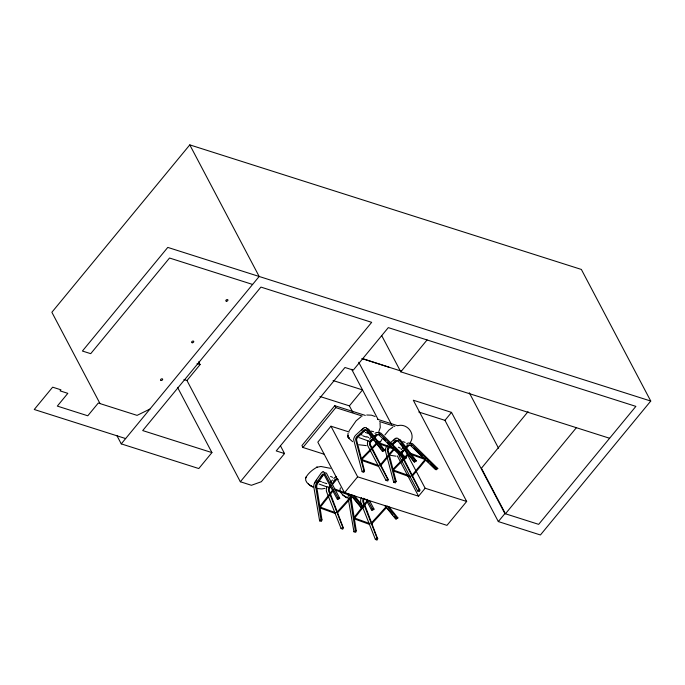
<?xml version="1.0" encoding="UTF-8"?>
<svg xmlns="http://www.w3.org/2000/svg" width="685" height="685" viewBox="0 0 685 685"><rect width="100%" height="100%" fill="white"/><g stroke="black" fill="none" stroke-linecap="round" stroke-linejoin="round"><path stroke-width="1.03" d="M385.235 450.233L393.729 482.223L395.339 482.925L396.135 481.384L388.198 450.644A2.612 1.43 -60.5 0 1 388.652 448.761A2.475 1.379 -60.3 0 1 389.251 447.887L390.929 446.312M348.074 433.228L347.877 436.002L348.845 438.152L347.869 435.377M396.658 440.849L395.057 442.185M305.681 477.907C304.731 482.274 309.457 485.117 312.754 486.847L310.134 485.382L310.836 485.836M340.385 487.857L339.828 490.751M306.075 476.94L305.664 477.967C308.036 473.215 312.625 469.636 317.181 467.067L316.624 467.316L320.905 466.476L330.478 468.326M362.074 435.061L359.967 434.17M373.65 431.73L371.253 431.088M387.967 449.18L388.224 448.615A4.41 2.517 -60.9 0 1 388.541 448.067M378.796 431.747L380.252 427.543L380.004 422.739M410.392 442.304C415.752 434.136 407.609 423.467 398.345 425.548M390.664 446.252L389.328 447.433M349.102 430.848L356.149 420.77L361.141 416.677M380.706 441.397L381.93 439.333M324.253 474.457A2.612 1.31 -67.7 0 0 323.842 474.602A2.475 1.259 -68.2 0 0 323.209 475.159L317.669 483.139A3.716 1.892 -68.6 0 0 316.71 486.692L321.967 519.855L321.411 521.388L319.63 520.874L313.79 486.872M351.259 495.623A3.716 1.892 -68.6 0 0 351.02 497.61L356.277 530.764L355.72 532.305L353.94 531.791L348.1 497.789A5.788 2.826 -67.9 0 1 348.708 494.133M403.867 459.001L404.415 457.469L406.196 457.974L405.383 458.65A0.959 0.625 -27.8 0 0 404.826 459.01L403.867 459.001L378.908 434.889A3.716 2.68 -81.9 0 0 376.193 435.078L374.481 436.884M435.472 469.55L436.02 468.018L437.801 468.531L436.987 469.199A0.959 0.625 -27.8 0 0 436.422 469.559L435.472 469.55L410.512 445.447A3.716 2.68 -81.9 0 0 407.798 445.635M332.585 477.334L330.564 476.4M320.82 477.83L321.959 476.195M330.256 487.181L329.999 487.532A3.708 2.92 -73.1 0 0 329.425 491.188L343.331 527.921A0.959 0.625 -27.8 0 0 343.142 528.418L342.68 529.214L341.079 528.503L326.539 491.667A5.72 4.41 -71.3 0 1 327.199 486.607M384.867 434.984L388.883 430.111L392.745 427.234M324.981 472.924A4.624 2.38 -67.8 0 1 326.548 473.361L339.709 498.235L338.09 499.476L337.482 499.031A0.993 0.642 -27.8 0 0 337.594 498.534L337.936 497.721L323.919 472.076A4.675 2.26 -66.1 0 0 323.003 471.845M378.591 434.615A3.708 2.706 -82.8 0 0 377.067 435.206L370.85 441.919A2.475 1.815 -82.9 0 0 370.414 442.853A2.62 1.944 -83 0 0 370.517 444.942L388.249 479.637A0.993 0.642 -27.8 0 0 388.138 480.134L387.796 480.947L386.023 480.433L367.751 445.729A4.624 3.356 -81 0 1 367.528 442.664L367.648 442.048A4.41 3.151 -80.9 0 1 368.11 440.9M369.54 500.649L374.019 509.152L372.4 510.394L371.792 509.94A0.993 0.642 -27.8 0 0 371.904 509.443L372.246 508.63L367.22 499.348M403.251 457.708L419.845 490.195A0.993 0.642 -27.8 0 0 419.742 490.691L419.391 491.505L417.627 490.982L399.355 456.278A4.624 3.356 -81 0 1 399.047 453.838M319.63 520.874L320.443 520.206A0.959 0.625 -27.8 0 0 321.008 519.846L315.648 486.222A3.708 1.841 -68 0 1 316.607 482.66L322.181 474.714A2.475 1.224 -67.6 0 1 322.815 474.166A2.62 1.284 -66.9 0 1 323.877 474.285L337.32 499.254M353.94 531.791L354.753 531.123A0.959 0.625 -27.8 0 0 355.318 530.764L349.958 497.13A3.708 1.841 -68 0 1 350.352 494.758M319.124 480.887L321.496 481.803M324.493 482.891L326.788 483.653M319.929 506.361L332.91 489.732M320.649 506.78L332.936 491.034M354.239 517.278L366.569 501.48M354.958 517.689L367.246 501.951M367.228 430.796L367.049 430.6A3.716 2.072 -59.6 0 0 364.651 430.891L357.647 437.33A2.475 1.379 -60.3 0 0 357.048 438.203A2.612 1.43 -60.5 0 0 356.602 440.087L364.54 470.835L363.735 472.376L362.134 471.674L353.631 439.676A4.675 2.432 -60.2 0 1 353.991 437.998L354.479 436.867A4.393 2.372 -59.8 0 1 355.558 435.317L362.879 428.545A5.54 3.04 -59.9 0 1 364.249 427.765M361.192 507.833L361.997 506.292L363.598 506.994L362.707 507.611A0.993 0.642 -27.8 0 0 362.108 507.928L361.192 507.833L350.369 494.579M395.502 518.75L396.307 517.209L397.908 517.911L397.017 518.528A0.993 0.642 -27.8 0 0 396.418 518.845L395.502 518.75L384.679 505.496M386.023 480.433L387.642 479.192L388.412 479.414M417.627 490.982L419.246 489.741L420.016 489.972M332.199 484.817L336.326 479.834A2.475 1.944 -73.6 0 1 337.14 479.346A2.62 2.064 -74.9 0 1 337.996 479.286M418.8 412.027L444.95 420.342L498.329 521.576L540.422 534.968L650.75 401.05L581.36 269.445L189.788 144.877L51.872 312.274L99.95 403.456M177.518 387.325L211.93 452.605L198.796 468.549L121.262 443.88L259.17 276.475L189.788 144.877M280.567 446.038L284.54 453.564L261.327 481.735L251.412 485.288L240.341 481.76L186.962 380.526L200.097 364.583L198.641 361.826M240.341 481.76L371.681 322.335L260.916 287.092L142.703 430.574L211.93 452.605M365.31 415.418L334.768 405.7L301.931 445.558L302.95 447.476L324.33 454.283M302.95 447.476L335.787 407.618L334.768 405.7M349.239 432.021L330.958 426.207L317.823 442.15L344.512 492.763L446.971 525.361L466.673 501.454L413.303 400.22L451.518 412.379L504.896 513.604L538.675 524.359L635.877 406.376L388.301 327.618L353.272 370.131L344.966 367.485L276.226 450.927L284.54 453.564M352.878 412.464L349.393 405.854L362.528 389.911L333.081 380.543M609.607 438.263L400.802 371.835L427.072 339.948M330.538 482.368L332.482 480.005M330.761 485.391L329.202 487.309A3.716 2.903 -72.2 0 0 328.586 490.965L342.825 527.399L343.519 527.707M332.054 483.815L335.547 479.62A2.475 1.918 -72.7 0 1 336.352 479.132A2.612 2.029 -74 0 1 337.962 479.449M344.512 492.763L357.647 476.828L330.958 426.207M444.95 420.342L451.518 412.379M357.647 476.828L418.569 496.205L425.137 488.234L404.818 449.694M528.041 411.651L481.427 468.232L505.444 513.784L576.376 427.697M498.329 521.576L504.896 513.604M379.935 465.286L393.199 449.351M380.603 465.766L393.918 449.771M411.539 475.835L424.803 459.9M412.199 476.323L425.513 460.32M336.823 512.346L351.448 496.274M337.362 512.979L352.022 496.865M371.133 523.263L385.758 507.183M371.672 523.888L386.323 507.782M382.307 451.15L382.504 450.935A0.959 0.625 -27.8 0 0 382.684 450.439L383.146 449.643L384.756 450.353L383.009 451.458L382.307 451.15L366.047 430.06A3.708 2.029 -59.4 0 0 363.684 430.343L356.697 436.799A2.475 1.344 -59.8 0 0 356.089 437.672A2.62 1.396 -60 0 0 355.626 439.547L363.838 470.526L364.54 470.835M413.911 461.699L414.108 461.485A0.959 0.625 -27.8 0 0 414.288 460.988L414.75 460.192L416.352 460.911L414.613 462.015L413.911 461.699L397.651 440.609A3.708 2.029 -59.4 0 0 395.288 440.9M364.309 498.44A3.708 2.92 -73.1 0 0 363.735 502.105L377.632 538.83A0.959 0.625 -27.8 0 0 377.452 539.326L376.99 540.122L375.389 539.412L362.596 507.088M369.515 439.153L371.664 436.833M373.06 438.434L369.986 441.791A2.475 1.798 -82 0 0 369.549 442.724A2.612 1.909 -82.1 0 0 369.635 444.805M401.119 449.711L403.268 447.382M404.655 448.983L401.59 452.34A2.475 1.798 -82 0 0 401.153 453.282A2.612 1.909 -82.1 0 0 401.085 453.624M406.085 447.433L407.789 445.618M333.783 478.421L334.203 477.967A4.41 3.374 -72 0 1 335.624 477.094L336.121 476.974A4.624 3.562 -74.3 0 1 336.618 476.931M362.134 471.674L363.024 471.057A0.993 0.642 -27.8 0 0 363.624 470.741L363.838 470.526M393.729 482.223L394.628 481.606A0.993 0.642 -27.8 0 0 395.228 481.29L387.222 450.105A2.62 1.396 -60 0 1 387.693 448.23A2.475 1.344 -59.8 0 1 388.301 447.356L389.979 445.781M361.5 458.625L376.485 443.144M362.065 459.233L377.015 443.786M393.104 469.182L408.089 453.701M393.661 469.782L408.62 454.335M341.079 528.503L342.825 527.399M375.389 539.412L377.127 538.307L377.829 538.624M368.795 437.647L366.86 436.67M402.849 441.637L405.143 442.399M400.4 448.196L398.405 447.202M389.02 444.103L387.162 445.866A4.393 2.372 -59.8 0 0 386.092 447.416L385.587 448.547A4.675 2.432 -60.2 0 0 385.244 450.225M390.45 442.784L394.483 439.094A5.54 3.04 -59.9 0 1 395.853 438.314M391.409 444.462L395.288 440.917M392.582 443.983L394.74 442.005M392.368 444.993L396.255 441.448A3.716 2.072 -59.6 0 1 398.644 441.166L398.824 441.346M149.938 409.065L137.077 415.375L98.289 403.037L87.783 415.786L57.317 406.094L67.824 393.344L60.074 390.878L60.948 389.816L52.642 387.171L34.25 409.493L125.638 438.563M323.003 471.854L322.284 472.111A4.393 2.158 -67.3 0 0 321.162 473.095L315.305 481.461A5.54 2.757 -67.9 0 0 314.449 483.233M325.015 488.379L321.736 488.936L317.874 488.585M366.74 414.999L371.475 415.187L375.097 416.497M366.321 445.627L358.829 444.753M396.024 456.193L390.433 455.302M321.188 519.632L321.967 519.855M355.498 530.541L356.277 530.764M337.936 497.721L339.709 498.235M372.246 508.63L374.019 509.152M650.75 401.05L167.782 247.405L82.414 351.037L90.72 353.674L169.529 258.022L252.602 284.446M362.665 358.623L388.986 367.203M361.791 358.555L401.367 371.142M319.946 396.487L349.393 405.854M377.529 419.306L397.891 425.779M335.787 407.618L362.254 416.043M379.567 421.549L394.834 426.404M197.057 363.615L200.097 364.583M183.923 379.558L186.962 380.526M372.589 439.453L374.618 440.095M376.647 440.746L380.714 442.039M425.137 488.234L466.673 501.454M366.347 437.081L362.87 435.831M393.635 470.15L410.546 476.186M362.031 459.601L378.942 465.637M393.31 470.938L410.281 476.991M361.706 460.38L378.677 466.442M334.837 489.056L351.807 495.118M335.564 490.22L351.491 495.897M365.319 432.432L367.828 433.34M359.008 437.595L368.556 441.046M319.082 484.055L327.096 486.958M410.015 453.136L425.162 458.625M378.411 442.587L393.558 448.076M411.762 454.669L424.837 459.412M380.158 444.12L393.233 448.855M354.924 518.185L370.003 523.657M354.599 518.965L369.737 524.462M320.614 507.268L335.701 512.74M320.289 508.056L335.436 513.544M322.541 482.257L323.543 482.634M395.442 481.084L396.135 481.384M345.146 496.753L344.435 496.3L347.064 497.755L342.697 494.887L340.051 491.624M312.754 486.847L311.401 486.204M347.064 497.755L345.711 497.113M363.427 428.536L361.843 430.274M321.77 476.64L323.02 474.517M317.249 483.387L318.499 481.264M352.647 441.688L349.264 438.734L347.877 435.96L348.896 438.229L348.014 436.688M316.855 480.219L315.383 482.171M342.697 494.887L343.887 495.88M308.387 483.97L309.577 484.963M411.694 445.815L411.411 445.584A3.708 2.706 -82.8 0 0 408.671 445.764L402.446 452.468A2.475 1.815 -82.9 0 0 402.018 453.401A2.62 1.944 -83 0 0 401.898 454.463M401.179 451.783L402.609 450.978L402.712 450.259M333.732 480.904L335.119 479.714L335.093 478.883M328.38 487.352L329.768 486.153L329.742 485.331M436.02 468.018L410.683 443.589A5.72 4.059 -80.6 0 0 406.556 443.914M404.415 457.469L379.079 433.031A5.72 4.059 -80.6 0 0 374.96 433.357M413.92 447.999L422.106 455.987M426.575 460.337L428.801 462.521M430.291 463.968L436.242 469.782M383.069 438.169L385.295 440.352M387.53 442.527L389.765 444.702M394.226 449.06L404.647 459.224M437.801 468.531L412.73 443.906A5.788 4.238 -83.5 0 0 409.878 443.409A5.54 4.05 -82.7 0 0 409.399 443.572M406.196 457.974L381.134 433.357A5.788 4.238 -83.5 0 0 378.283 432.851M366.492 428.065L383.146 449.643M406.205 446.072L406.847 446.2L407.84 444.659M374.601 435.523L375.243 435.643L376.236 434.11M369.48 441.123L370.123 441.243L371.116 439.701M395.108 439.179L393.43 440.806M387.042 505.907L396.307 517.209M352.732 494.998L361.997 506.292M387.453 508.253L392.839 514.897M394.183 516.558L396.204 519.059M353.143 497.344L361.894 508.142M388.746 506.532L397.908 517.911M354.436 495.623L363.598 506.994M414.75 460.192L398.096 438.614A5.788 3.151 -59.3 0 0 395.861 438.272M400.725 443.829L407.669 452.922M408.928 454.575L414.613 462.015M367.854 431.627L372.272 437.407M375.431 441.542L381.117 448.983M416.352 460.911L400.374 439.856A5.72 3.279 -60.1 0 0 398.482 439.41M384.756 450.353L368.778 429.307A5.72 3.279 -60.1 0 0 366.877 428.861M363.392 431.55L365.054 430.069M348.16 437.056L348.571 437.732L347.877 435.865M348.596 437.775L347.937 436.362M365.704 499.151L371.63 510.171M469.293 392.753L498.534 448.213M381.682 335.582L400.802 371.835M358.726 362.271L391.435 424.315M351.653 369.292L377.949 419.169M397.317 455.902L418.569 496.205M116.801 435.42L121.262 443.88M401.376 455.679L419.246 489.741M387.642 479.192L369.635 444.813M361.817 505.128L360.841 502.576A5.72 4.41 -71.3 0 1 361.509 497.524M377.127 538.307L362.887 501.891A3.716 2.903 -72.2 0 1 363.504 498.226M357.407 436.756L359.094 435.36M364.257 427.714A5.788 3.151 -59.3 0 1 366.484 428.074M378.908 434.641A3.708 2.706 -82.8 0 1 379.807 435.035M356.628 438.066A4.41 2.517 -60.9 0 1 356.936 437.518M357.296 436.996A4.41 2.517 -60.9 0 1 357.69 436.508M316.196 487.96A5.72 3.014 -69.2 0 1 316.367 485.519M316.735 484.235A5.72 3.014 -69.2 0 1 317.266 482.993M313.756 486.907A5.788 2.826 -67.9 0 1 314.398 483.225M161.163 380.5A1.156 0.753 -27.8 0 0 162.67 379.259A1.156 0.753 -27.8 0 0 160.949 379.173A1.156 0.753 -27.8 0 0 161.163 380.5M192.262 342.748A1.156 0.753 -27.8 0 0 193.769 341.515A1.156 0.753 -27.8 0 0 192.048 341.43A1.156 0.753 -27.8 0 0 192.262 342.748M226.444 301.263A1.156 0.753 -27.8 0 0 227.951 300.021A1.156 0.753 -27.8 0 0 226.23 299.936A1.156 0.753 -27.8 0 0 226.444 301.263"/></g></svg>
